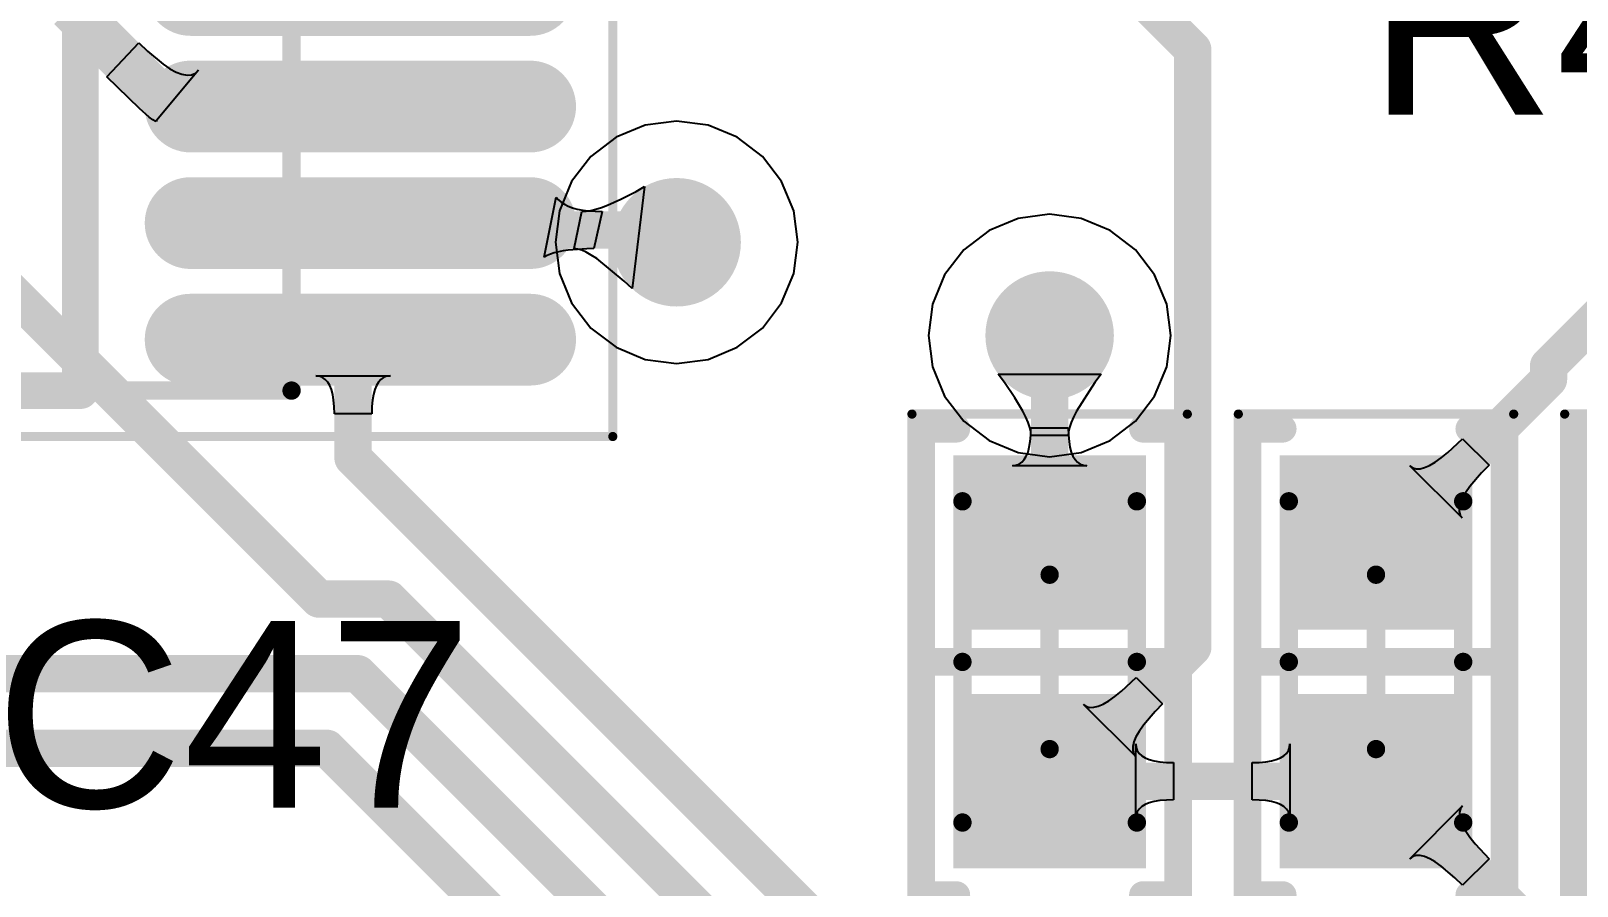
# Model space of a CAD drawing. Header units: inches. Extents: x -0.01 to 3.94, y -0.06 to 4.68.
# Drawn here: x 1.0815 to 1.4131, y 3.1219 to 3.3053 of the extents above; entities that cross this region are included whole.
import ezdxf

# ---------------------------------------------------------------- set-up
doc = ezdxf.new("R2010")
doc.units = ezdxf.units.IN
doc.header["$MEASUREMENT"] = 0
for name, color, linetype in [('Bottom Layer', 5, 'Continuous'), ('Int1 -GND)', 16, 'Continuous'), ('Int2 -PWR)', 76, 'Continuous'), ('Top 3D Body', 56, 'Continuous'), ('Top Courtyard', 56, 'Continuous'), ('Top Layer', 1, 'Continuous'), ('Top Overlay', 2, 'Continuous'), ('Top Paste', 8, 'Continuous'), ('Top Solder', 216, 'Continuous'), ('Via Holes', 16, 'Continuous')]:
    doc.layers.add(name, color=color, linetype=linetype)
doc.styles.add('Arial', font='', dxfattribs={"height": 0.2})
doc.styles.get('Arial').set_extended_font_data('Arial')

# ---------------------------------------------------------------- blocks, each defined once
blk = doc.blocks.new('517EE8A2_9FD8_4174_996D_BDBF76CA3EEB_425')
at = {"layer": 'Top Layer'}
h = blk.add_hatch(color=1, dxfattribs=at)
edge = h.paths.add_edge_path()
edge.add_arc((0.12992, -0.0375), 0.00787, 270, 450)
edge.add_line((0.12992, -0.02963), (0.05709, -0.02963))
edge.add_arc((0.05709, -0.0375), 0.00787, 90, 270)
edge.add_line((0.05709, -0.04537), (0.12992, -0.04537))
h = blk.add_hatch(color=1, dxfattribs=at)
edge = h.paths.add_edge_path()
edge.add_arc((0.12992, -0.0625), 0.00787, 270, 450)
edge.add_line((0.12992, -0.05463), (0.05709, -0.05463))
edge.add_arc((0.05709, -0.0625), 0.00787, 90, 270)
edge.add_line((0.05709, -0.07037), (0.12992, -0.07037))
h = blk.add_hatch(color=1, dxfattribs=at)
edge = h.paths.add_edge_path()
edge.add_arc((0.12992, -0.0875), 0.00787, 270, 450)
edge.add_line((0.12992, -0.07963), (0.05709, -0.07963))
edge.add_arc((0.05709, -0.0875), 0.00787, 90, 270)
edge.add_line((0.05709, -0.09537), (0.12992, -0.09537))
at = {"layer": 'Top Paste'}
h = blk.add_hatch(color=8, dxfattribs=at)
edge = h.paths.add_edge_path()
edge.add_arc((0.12992, -0.0375), 0.00787, 270, 450)
edge.add_line((0.12992, -0.02963), (0.05709, -0.02963))
edge.add_arc((0.05709, -0.0375), 0.00787, 90, 270)
edge.add_line((0.05709, -0.04537), (0.12992, -0.04537))
h = blk.add_hatch(color=8, dxfattribs=at)
edge = h.paths.add_edge_path()
edge.add_arc((0.12992, -0.0625), 0.00787, 270, 450)
edge.add_line((0.12992, -0.05463), (0.05709, -0.05463))
edge.add_arc((0.05709, -0.0625), 0.00787, 90, 270)
edge.add_line((0.05709, -0.07037), (0.12992, -0.07037))
h = blk.add_hatch(color=8, dxfattribs=at)
edge = h.paths.add_edge_path()
edge.add_arc((0.12992, -0.0875), 0.00787, 270, 450)
edge.add_line((0.12992, -0.07963), (0.05709, -0.07963))
edge.add_arc((0.05709, -0.0875), 0.00787, 90, 270)
edge.add_line((0.05709, -0.09537), (0.12992, -0.09537))
at = {"layer": 'Top Solder'}
h = blk.add_hatch(color=216, dxfattribs=at)
edge = h.paths.add_edge_path()
edge.add_arc((0.12992, -0.0125), 0.00984, 270, 450)
edge.add_line((0.12992, -0.00266), (0.05709, -0.00266))
edge.add_arc((0.05709, -0.0125), 0.00984, 90, 270)
edge.add_line((0.05709, -0.02234), (0.12992, -0.02234))
h = blk.add_hatch(color=216, dxfattribs=at)
edge = h.paths.add_edge_path()
edge.add_arc((0.12992, -0.0375), 0.00984, 270, 450)
edge.add_line((0.12992, -0.02766), (0.05709, -0.02766))
edge.add_arc((0.05709, -0.0375), 0.00984, 90, 270)
edge.add_line((0.05709, -0.04734), (0.12992, -0.04734))
h = blk.add_hatch(color=216, dxfattribs=at)
edge = h.paths.add_edge_path()
edge.add_arc((0.12992, -0.0625), 0.00984, 270, 450)
edge.add_line((0.12992, -0.05266), (0.05709, -0.05266))
edge.add_arc((0.05709, -0.0625), 0.00984, 90, 270)
edge.add_line((0.05709, -0.07234), (0.12992, -0.07234))
h = blk.add_hatch(color=216, dxfattribs=at)
edge = h.paths.add_edge_path()
edge.add_arc((0.12992, -0.0875), 0.00984, 270, 450)
edge.add_line((0.12992, -0.07766), (0.05709, -0.07766))
edge.add_arc((0.05709, -0.0875), 0.00984, 90, 270)
edge.add_line((0.05709, -0.09734), (0.12992, -0.09734))
at = {"layer": 'Top 3D Body'}
for points in [[(0.07874, -0.09842, 0.00394, 0.00394, 0), (0.07874, 0.09843, 0.00394, 0.00394, 0)], [(-0.07874, -0.09842, 0.00394, 0.00394, 0), (0.07874, -0.09842, 0.00394, 0.00394, 0)]]:
    blk.add_lwpolyline(points, format="xyseb", dxfattribs=at)
blk.add_lwpolyline([(0.07776, -0.09842, 0.00197, 0.00197, 1), (0.07972, -0.09842, 0.00197, 0.00197, 1)], format="xyseb", close=True, dxfattribs=at)
blk.add_lwpolyline([(0.07776, -0.09842, 0.00197, 0.00197, 1), (0.07972, -0.09842, 0.00197, 0.00197, 1)], format="xyseb", close=True, dxfattribs=at)
at = {"layer": 'Top Courtyard'}
for points in [[(0.14764, -0.10827, 0.00197, 0.00197, 0), (0.14764, 0.10827, 0.00197, 0.00197, 0)], [(-0.14764, -0.10827, 0.00197, 0.00197, 0), (0.14764, -0.10827, 0.00197, 0.00197, 0)]]:
    blk.add_lwpolyline(points, format="xyseb", dxfattribs=at)
blk.add_lwpolyline([(0.14715, -0.10827, 0.000984, 0.000984, 1), (0.14813, -0.10827, 0.000984, 0.000984, 1)], format="xyseb", close=True, dxfattribs=at)
blk.add_lwpolyline([(0.14715, -0.10827, 0.000984, 0.000984, 1), (0.14813, -0.10827, 0.000984, 0.000984, 1)], format="xyseb", close=True, dxfattribs=at)
at = {"layer": 'Top Overlay'}
for points in [[(0.03346, -0.09842, 0.00787, 0.00787, 0), (0.03346, 0.09843, 0.00787, 0.00787, 0)], [(-0.03347, -0.09842, 0.00787, 0.00787, 0), (0.03346, -0.09842, 0.00787, 0.00787, 0)]]:
    blk.add_lwpolyline(points, format="xyseb", dxfattribs=at)
blk.add_lwpolyline([(0.0315, -0.09842, 0.00394, 0.00394, 1), (0.03543, -0.09842, 0.00394, 0.00394, 1)], format="xyseb", close=True, dxfattribs=at)
blk.add_lwpolyline([(0.0315, -0.09842, 0.00394, 0.00394, 1), (0.03543, -0.09842, 0.00394, 0.00394, 1)], format="xyseb", close=True, dxfattribs=at)
blk = doc.blocks.new('RES_0603_1608_508')
at = {"layer": 'Top Layer'}
for points in [[(-0.04232, -0.0187), (-0.04232, 0.0187), (-0.00886, 0.0187), (-0.00886, -0.0187)], [(0.00886, -0.0187), (0.00886, 0.0187), (0.04232, 0.0187), (0.04232, -0.0187)]]:
    blk.add_hatch(color=1, dxfattribs=at).paths.add_polyline_path(points)
at = {"layer": 'Top Paste'}
for points in [[(-0.04232, -0.0187), (-0.04232, 0.0187), (-0.00886, 0.0187), (-0.00886, -0.0187)], [(0.00886, -0.0187), (0.00886, 0.0187), (0.04232, 0.0187), (0.04232, -0.0187)]]:
    blk.add_hatch(color=8, dxfattribs=at).paths.add_polyline_path(points)
at = {"layer": 'Top Solder'}
for points in [[(-0.04429, -0.02067), (-0.04429, 0.02067), (-0.00689, 0.02067), (-0.00689, -0.02067)], [(0.00689, -0.02067), (0.00689, 0.02067), (0.04429, 0.02067), (0.04429, -0.02067)]]:
    blk.add_hatch(color=216, dxfattribs=at).paths.add_polyline_path(points)
at = {"layer": 'Top 3D Body'}
for points in [[(0.03445, 0.0187, 0.00394, 0.00394, 0), (-0.03445, 0.0187, 0.00394, 0.00394, 0)], [(-0.03445, -0.0187, 0.00394, 0.00394, 0), (-0.03445, 0.0187, 0.00394, 0.00394, 0)], [(0.03445, -0.0187, 0.00394, 0.00394, 0), (0.03445, 0.0187, 0.00394, 0.00394, 0)], [(0.03445, -0.0187, 0.00394, 0.00394, 0), (-0.03445, -0.0187, 0.00394, 0.00394, 0)]]:
    blk.add_lwpolyline(points, format="xyseb", dxfattribs=at)
for points in [[(-0.03543, 0.0187, 0.00197, 0.00197, 1), (-0.03346, 0.0187, 0.00197, 0.00197, 1)], [(-0.03543, 0.0187, 0.00197, 0.00197, 1), (-0.03346, 0.0187, 0.00197, 0.00197, 1)], [(0.03346, 0.0187, 0.00197, 0.00197, 1), (0.03543, 0.0187, 0.00197, 0.00197, 1)], [(0.03346, 0.0187, 0.00197, 0.00197, 1), (0.03543, 0.0187, 0.00197, 0.00197, 1)], [(-0.03543, -0.0187, 0.00197, 0.00197, 1), (-0.03346, -0.0187, 0.00197, 0.00197, 1)], [(-0.03543, -0.0187, 0.00197, 0.00197, 1), (-0.03346, -0.0187, 0.00197, 0.00197, 1)], [(0.03346, -0.0187, 0.00197, 0.00197, 1), (0.03543, -0.0187, 0.00197, 0.00197, 1)], [(0.03346, -0.0187, 0.00197, 0.00197, 1), (0.03543, -0.0187, 0.00197, 0.00197, 1)]]:
    blk.add_lwpolyline(points, format="xyseb", close=True, dxfattribs=at)
at = {"layer": 'Top Courtyard'}
for points in [[(0.05315, 0.02953, 0.00197, 0.00197, 0), (-0.05315, 0.02953, 0.00197, 0.00197, 0)], [(-0.05315, -0.02953, 0.00197, 0.00197, 0), (-0.05315, 0.02953, 0.00197, 0.00197, 0)], [(0.05315, -0.02953, 0.00197, 0.00197, 0), (0.05315, 0.02953, 0.00197, 0.00197, 0)], [(0, -0.0187, 0.00394, 0.00394, 0), (0, 0.0187, 0.00394, 0.00394, 0)], [(0.0187, 0, 0.00394, 0.00394, 0), (-0.0187, 0, 0.00394, 0.00394, 0)], [(0.05315, -0.02953, 0.00197, 0.00197, 0), (-0.05315, -0.02953, 0.00197, 0.00197, 0)]]:
    blk.add_lwpolyline(points, format="xyseb", dxfattribs=at)
for points in [[(-0.05364, 0.02953, 0.000984, 0.000984, 1), (-0.05266, 0.02953, 0.000984, 0.000984, 1)], [(-0.05364, 0.02953, 0.000984, 0.000984, 1), (-0.05266, 0.02953, 0.000984, 0.000984, 1)], [(0.05266, 0.02953, 0.000984, 0.000984, 1), (0.05364, 0.02953, 0.000984, 0.000984, 1)], [(0.05266, 0.02953, 0.000984, 0.000984, 1), (0.05364, 0.02953, 0.000984, 0.000984, 1)], [(-0.00098, 0.0187, 0.00197, 0.00197, 1), (0.00098, 0.0187, 0.00197, 0.00197, 1)], [(-0.01968, 0, 0.00197, 0.00197, 1), (-0.01772, 0, 0.00197, 0.00197, 1)], [(0.01772, 0, 0.00197, 0.00197, 1), (0.01968, 0, 0.00197, 0.00197, 1)], [(-0.00098, -0.0187, 0.00197, 0.00197, 1), (0.00098, -0.0187, 0.00197, 0.00197, 1)], [(-0.05364, -0.02953, 0.000984, 0.000984, 1), (-0.05266, -0.02953, 0.000984, 0.000984, 1)], [(-0.05364, -0.02953, 0.000984, 0.000984, 1), (-0.05266, -0.02953, 0.000984, 0.000984, 1)], [(0.05266, -0.02953, 0.000984, 0.000984, 1), (0.05364, -0.02953, 0.000984, 0.000984, 1)], [(0.05266, -0.02953, 0.000984, 0.000984, 1), (0.05364, -0.02953, 0.000984, 0.000984, 1)]]:
    blk.add_lwpolyline(points, format="xyseb", close=True, dxfattribs=at)
at = {"layer": 'Top Overlay'}
for points in [[(0.05, 0.02756, 0.00591, 0.00591, 0), (-0.05, 0.02756, 0.00591, 0.00591, 0)], [(-0.05, 0.02, 0.00591, 0.00591, 0), (-0.05, 0.02756, 0.00591, 0.00591, 0)], [(0, -0.02756, 0.00591, 0.00591, 0), (0, 0.02756, 0.00591, 0.00591, 0)], [(0.05, 0.02, 0.00591, 0.00591, 0), (0.05, 0.02756, 0.00591, 0.00591, 0)], [(-0.05, -0.02756, 0.00591, 0.00591, 0), (-0.05, -0.02, 0.00591, 0.00591, 0)], [(0.05, -0.02756, 0.00591, 0.00591, 0), (0.05, -0.02, 0.00591, 0.00591, 0)], [(0.05, -0.02756, 0.00591, 0.00591, 0), (-0.05, -0.02756, 0.00591, 0.00591, 0)]]:
    blk.add_lwpolyline(points, format="xyseb", dxfattribs=at)
for points in [[(-0.05148, 0.02756, 0.00295, 0.00295, 1), (-0.04852, 0.02756, 0.00295, 0.00295, 1)], [(-0.05148, 0.02756, 0.00295, 0.00295, 1), (-0.04852, 0.02756, 0.00295, 0.00295, 1)], [(-0.00148, 0.02756, 0.00295, 0.00295, 1), (0.00148, 0.02756, 0.00295, 0.00295, 1)], [(0.04852, 0.02756, 0.00295, 0.00295, 1), (0.05148, 0.02756, 0.00295, 0.00295, 1)], [(0.04852, 0.02756, 0.00295, 0.00295, 1), (0.05148, 0.02756, 0.00295, 0.00295, 1)], [(-0.05148, 0.02, 0.00295, 0.00295, 1), (-0.04852, 0.02, 0.00295, 0.00295, 1)], [(0.04852, 0.02, 0.00295, 0.00295, 1), (0.05148, 0.02, 0.00295, 0.00295, 1)], [(-0.05148, -0.02, 0.00295, 0.00295, 1), (-0.04852, -0.02, 0.00295, 0.00295, 1)], [(0.04852, -0.02, 0.00295, 0.00295, 1), (0.05148, -0.02, 0.00295, 0.00295, 1)], [(-0.05148, -0.02756, 0.00295, 0.00295, 1), (-0.04852, -0.02756, 0.00295, 0.00295, 1)], [(-0.05148, -0.02756, 0.00295, 0.00295, 1), (-0.04852, -0.02756, 0.00295, 0.00295, 1)], [(-0.00148, -0.02756, 0.00295, 0.00295, 1), (0.00148, -0.02756, 0.00295, 0.00295, 1)], [(0.04852, -0.02756, 0.00295, 0.00295, 1), (0.05148, -0.02756, 0.00295, 0.00295, 1)], [(0.04852, -0.02756, 0.00295, 0.00295, 1), (0.05148, -0.02756, 0.00295, 0.00295, 1)]]:
    blk.add_lwpolyline(points, format="xyseb", close=True, dxfattribs=at)
blk = doc.blocks.new('RES_0603_1608_509')
at = {"layer": 'Top Layer'}
for points in [[(-0.04232, -0.0187), (-0.04232, 0.0187), (-0.00886, 0.0187), (-0.00886, -0.0187)], [(0.00886, -0.0187), (0.00886, 0.0187), (0.04232, 0.0187), (0.04232, -0.0187)]]:
    blk.add_hatch(color=1, dxfattribs=at).paths.add_polyline_path(points)
at = {"layer": 'Top Paste'}
for points in [[(-0.04232, -0.0187), (-0.04232, 0.0187), (-0.00886, 0.0187), (-0.00886, -0.0187)], [(0.00886, -0.0187), (0.00886, 0.0187), (0.04232, 0.0187), (0.04232, -0.0187)]]:
    blk.add_hatch(color=8, dxfattribs=at).paths.add_polyline_path(points)
at = {"layer": 'Top Solder'}
for points in [[(-0.04429, -0.02067), (-0.04429, 0.02067), (-0.00689, 0.02067), (-0.00689, -0.02067)], [(0.00689, -0.02067), (0.00689, 0.02067), (0.04429, 0.02067), (0.04429, -0.02067)]]:
    blk.add_hatch(color=216, dxfattribs=at).paths.add_polyline_path(points)
at = {"layer": 'Top 3D Body'}
for points in [[(0.03445, 0.0187, 0.00394, 0.00394, 0), (-0.03445, 0.0187, 0.00394, 0.00394, 0)], [(-0.03445, -0.0187, 0.00394, 0.00394, 0), (-0.03445, 0.0187, 0.00394, 0.00394, 0)], [(0.03445, -0.0187, 0.00394, 0.00394, 0), (0.03445, 0.0187, 0.00394, 0.00394, 0)], [(0.03445, -0.0187, 0.00394, 0.00394, 0), (-0.03445, -0.0187, 0.00394, 0.00394, 0)]]:
    blk.add_lwpolyline(points, format="xyseb", dxfattribs=at)
for points in [[(-0.03543, 0.0187, 0.00197, 0.00197, 1), (-0.03346, 0.0187, 0.00197, 0.00197, 1)], [(-0.03543, 0.0187, 0.00197, 0.00197, 1), (-0.03346, 0.0187, 0.00197, 0.00197, 1)], [(0.03346, 0.0187, 0.00197, 0.00197, 1), (0.03543, 0.0187, 0.00197, 0.00197, 1)], [(0.03346, 0.0187, 0.00197, 0.00197, 1), (0.03543, 0.0187, 0.00197, 0.00197, 1)], [(-0.03543, -0.0187, 0.00197, 0.00197, 1), (-0.03346, -0.0187, 0.00197, 0.00197, 1)], [(-0.03543, -0.0187, 0.00197, 0.00197, 1), (-0.03346, -0.0187, 0.00197, 0.00197, 1)], [(0.03346, -0.0187, 0.00197, 0.00197, 1), (0.03543, -0.0187, 0.00197, 0.00197, 1)], [(0.03346, -0.0187, 0.00197, 0.00197, 1), (0.03543, -0.0187, 0.00197, 0.00197, 1)]]:
    blk.add_lwpolyline(points, format="xyseb", close=True, dxfattribs=at)
at = {"layer": 'Top Courtyard'}
for points in [[(0.05315, 0.02953, 0.00197, 0.00197, 0), (-0.05315, 0.02953, 0.00197, 0.00197, 0)], [(-0.05315, -0.02953, 0.00197, 0.00197, 0), (-0.05315, 0.02953, 0.00197, 0.00197, 0)], [(0.05315, -0.02953, 0.00197, 0.00197, 0), (0.05315, 0.02953, 0.00197, 0.00197, 0)], [(0, -0.0187, 0.00394, 0.00394, 0), (0, 0.0187, 0.00394, 0.00394, 0)], [(0.0187, 0, 0.00394, 0.00394, 0), (-0.0187, 0, 0.00394, 0.00394, 0)], [(0.05315, -0.02953, 0.00197, 0.00197, 0), (-0.05315, -0.02953, 0.00197, 0.00197, 0)]]:
    blk.add_lwpolyline(points, format="xyseb", dxfattribs=at)
for points in [[(-0.05364, 0.02953, 0.000984, 0.000984, 1), (-0.05266, 0.02953, 0.000984, 0.000984, 1)], [(-0.05364, 0.02953, 0.000984, 0.000984, 1), (-0.05266, 0.02953, 0.000984, 0.000984, 1)], [(0.05266, 0.02953, 0.000984, 0.000984, 1), (0.05364, 0.02953, 0.000984, 0.000984, 1)], [(0.05266, 0.02953, 0.000984, 0.000984, 1), (0.05364, 0.02953, 0.000984, 0.000984, 1)], [(-0.00098, 0.0187, 0.00197, 0.00197, 1), (0.00098, 0.0187, 0.00197, 0.00197, 1)], [(-0.01968, 0, 0.00197, 0.00197, 1), (-0.01772, 0, 0.00197, 0.00197, 1)], [(0.01772, 0, 0.00197, 0.00197, 1), (0.01968, 0, 0.00197, 0.00197, 1)], [(-0.00098, -0.0187, 0.00197, 0.00197, 1), (0.00098, -0.0187, 0.00197, 0.00197, 1)], [(-0.05364, -0.02953, 0.000984, 0.000984, 1), (-0.05266, -0.02953, 0.000984, 0.000984, 1)], [(-0.05364, -0.02953, 0.000984, 0.000984, 1), (-0.05266, -0.02953, 0.000984, 0.000984, 1)], [(0.05266, -0.02953, 0.000984, 0.000984, 1), (0.05364, -0.02953, 0.000984, 0.000984, 1)], [(0.05266, -0.02953, 0.000984, 0.000984, 1), (0.05364, -0.02953, 0.000984, 0.000984, 1)]]:
    blk.add_lwpolyline(points, format="xyseb", close=True, dxfattribs=at)
at = {"layer": 'Top Overlay'}
for points in [[(0.05, 0.02756, 0.00591, 0.00591, 0), (-0.05, 0.02756, 0.00591, 0.00591, 0)], [(-0.05, 0.02, 0.00591, 0.00591, 0), (-0.05, 0.02756, 0.00591, 0.00591, 0)], [(0, -0.02756, 0.00591, 0.00591, 0), (0, 0.02756, 0.00591, 0.00591, 0)], [(0.05, 0.02, 0.00591, 0.00591, 0), (0.05, 0.02756, 0.00591, 0.00591, 0)], [(-0.05, -0.02756, 0.00591, 0.00591, 0), (-0.05, -0.02, 0.00591, 0.00591, 0)], [(0.05, -0.02756, 0.00591, 0.00591, 0), (0.05, -0.02, 0.00591, 0.00591, 0)], [(0.05, -0.02756, 0.00591, 0.00591, 0), (-0.05, -0.02756, 0.00591, 0.00591, 0)]]:
    blk.add_lwpolyline(points, format="xyseb", dxfattribs=at)
for points in [[(-0.05148, 0.02756, 0.00295, 0.00295, 1), (-0.04852, 0.02756, 0.00295, 0.00295, 1)], [(-0.05148, 0.02756, 0.00295, 0.00295, 1), (-0.04852, 0.02756, 0.00295, 0.00295, 1)], [(-0.00148, 0.02756, 0.00295, 0.00295, 1), (0.00148, 0.02756, 0.00295, 0.00295, 1)], [(0.04852, 0.02756, 0.00295, 0.00295, 1), (0.05148, 0.02756, 0.00295, 0.00295, 1)], [(0.04852, 0.02756, 0.00295, 0.00295, 1), (0.05148, 0.02756, 0.00295, 0.00295, 1)], [(-0.05148, 0.02, 0.00295, 0.00295, 1), (-0.04852, 0.02, 0.00295, 0.00295, 1)], [(0.04852, 0.02, 0.00295, 0.00295, 1), (0.05148, 0.02, 0.00295, 0.00295, 1)], [(-0.05148, -0.02, 0.00295, 0.00295, 1), (-0.04852, -0.02, 0.00295, 0.00295, 1)], [(0.04852, -0.02, 0.00295, 0.00295, 1), (0.05148, -0.02, 0.00295, 0.00295, 1)], [(-0.05148, -0.02756, 0.00295, 0.00295, 1), (-0.04852, -0.02756, 0.00295, 0.00295, 1)], [(-0.05148, -0.02756, 0.00295, 0.00295, 1), (-0.04852, -0.02756, 0.00295, 0.00295, 1)], [(-0.00148, -0.02756, 0.00295, 0.00295, 1), (0.00148, -0.02756, 0.00295, 0.00295, 1)], [(0.04852, -0.02756, 0.00295, 0.00295, 1), (0.05148, -0.02756, 0.00295, 0.00295, 1)], [(0.04852, -0.02756, 0.00295, 0.00295, 1), (0.05148, -0.02756, 0.00295, 0.00295, 1)]]:
    blk.add_lwpolyline(points, format="xyseb", close=True, dxfattribs=at)
blk = doc.blocks.new('RES_0603_1608_517')
at = {"layer": 'Top Layer'}
for points in [[(-0.04232, -0.0187), (-0.04232, 0.0187), (-0.00886, 0.0187), (-0.00886, -0.0187)], [(0.00886, -0.0187), (0.00886, 0.0187), (0.04232, 0.0187), (0.04232, -0.0187)]]:
    blk.add_hatch(color=1, dxfattribs=at).paths.add_polyline_path(points)
at = {"layer": 'Top Paste'}
for points in [[(-0.04232, -0.0187), (-0.04232, 0.0187), (-0.00886, 0.0187), (-0.00886, -0.0187)], [(0.00886, -0.0187), (0.00886, 0.0187), (0.04232, 0.0187), (0.04232, -0.0187)]]:
    blk.add_hatch(color=8, dxfattribs=at).paths.add_polyline_path(points)
at = {"layer": 'Top Solder'}
for points in [[(-0.04429, -0.02067), (-0.04429, 0.02067), (-0.00689, 0.02067), (-0.00689, -0.02067)], [(0.00689, -0.02067), (0.00689, 0.02067), (0.04429, 0.02067), (0.04429, -0.02067)]]:
    blk.add_hatch(color=216, dxfattribs=at).paths.add_polyline_path(points)
at = {"layer": 'Top 3D Body'}
for points in [[(-0.03445, 0.0187, 0.00394, 0.00394, 0), (0.03445, 0.0187, 0.00394, 0.00394, 0)], [(-0.03445, 0.0187, 0.00394, 0.00394, 0), (-0.03445, -0.0187, 0.00394, 0.00394, 0)], [(0.03445, 0.0187, 0.00394, 0.00394, 0), (0.03445, -0.0187, 0.00394, 0.00394, 0)], [(-0.03445, -0.0187, 0.00394, 0.00394, 0), (0.03445, -0.0187, 0.00394, 0.00394, 0)]]:
    blk.add_lwpolyline(points, format="xyseb", dxfattribs=at)
for points in [[(-0.03543, 0.0187, 0.00197, 0.00197, 1), (-0.03346, 0.0187, 0.00197, 0.00197, 1)], [(-0.03543, 0.0187, 0.00197, 0.00197, 1), (-0.03346, 0.0187, 0.00197, 0.00197, 1)], [(0.03346, 0.0187, 0.00197, 0.00197, 1), (0.03543, 0.0187, 0.00197, 0.00197, 1)], [(0.03346, 0.0187, 0.00197, 0.00197, 1), (0.03543, 0.0187, 0.00197, 0.00197, 1)], [(-0.03543, -0.0187, 0.00197, 0.00197, 1), (-0.03346, -0.0187, 0.00197, 0.00197, 1)], [(-0.03543, -0.0187, 0.00197, 0.00197, 1), (-0.03346, -0.0187, 0.00197, 0.00197, 1)], [(0.03346, -0.0187, 0.00197, 0.00197, 1), (0.03543, -0.0187, 0.00197, 0.00197, 1)], [(0.03346, -0.0187, 0.00197, 0.00197, 1), (0.03543, -0.0187, 0.00197, 0.00197, 1)]]:
    blk.add_lwpolyline(points, format="xyseb", close=True, dxfattribs=at)
at = {"layer": 'Top Courtyard'}
for points in [[(-0.05315, 0.02953, 0.00197, 0.00197, 0), (0.05315, 0.02953, 0.00197, 0.00197, 0)], [(-0.05315, 0.02953, 0.00197, 0.00197, 0), (-0.05315, -0.02953, 0.00197, 0.00197, 0)], [(0.05315, 0.02953, 0.00197, 0.00197, 0), (0.05315, -0.02953, 0.00197, 0.00197, 0)], [(0, 0.0187, 0.00394, 0.00394, 0), (0, -0.0187, 0.00394, 0.00394, 0)], [(-0.0187, 0, 0.00394, 0.00394, 0), (0.0187, 0, 0.00394, 0.00394, 0)], [(-0.05315, -0.02953, 0.00197, 0.00197, 0), (0.05315, -0.02953, 0.00197, 0.00197, 0)]]:
    blk.add_lwpolyline(points, format="xyseb", dxfattribs=at)
for points in [[(-0.05364, 0.02953, 0.000984, 0.000984, 1), (-0.05266, 0.02953, 0.000984, 0.000984, 1)], [(-0.05364, 0.02953, 0.000984, 0.000984, 1), (-0.05266, 0.02953, 0.000984, 0.000984, 1)], [(0.05266, 0.02953, 0.000984, 0.000984, 1), (0.05364, 0.02953, 0.000984, 0.000984, 1)], [(0.05266, 0.02953, 0.000984, 0.000984, 1), (0.05364, 0.02953, 0.000984, 0.000984, 1)], [(-0.00098, 0.0187, 0.00197, 0.00197, 1), (0.00098, 0.0187, 0.00197, 0.00197, 1)], [(-0.01968, 0, 0.00197, 0.00197, 1), (-0.01772, 0, 0.00197, 0.00197, 1)], [(0.01772, 0, 0.00197, 0.00197, 1), (0.01968, 0, 0.00197, 0.00197, 1)], [(-0.00098, -0.0187, 0.00197, 0.00197, 1), (0.00098, -0.0187, 0.00197, 0.00197, 1)], [(-0.05364, -0.02953, 0.000984, 0.000984, 1), (-0.05266, -0.02953, 0.000984, 0.000984, 1)], [(-0.05364, -0.02953, 0.000984, 0.000984, 1), (-0.05266, -0.02953, 0.000984, 0.000984, 1)], [(0.05266, -0.02953, 0.000984, 0.000984, 1), (0.05364, -0.02953, 0.000984, 0.000984, 1)], [(0.05266, -0.02953, 0.000984, 0.000984, 1), (0.05364, -0.02953, 0.000984, 0.000984, 1)]]:
    blk.add_lwpolyline(points, format="xyseb", close=True, dxfattribs=at)
at = {"layer": 'Top Overlay'}
for points in [[(-0.05, 0.02756, 0.00591, 0.00591, 0), (0.05, 0.02756, 0.00591, 0.00591, 0)], [(-0.05, 0.02756, 0.00591, 0.00591, 0), (-0.05, 0.02, 0.00591, 0.00591, 0)], [(0, 0.02756, 0.00591, 0.00591, 0), (0, -0.02756, 0.00591, 0.00591, 0)], [(0.05, 0.02756, 0.00591, 0.00591, 0), (0.05, 0.02, 0.00591, 0.00591, 0)], [(-0.05, -0.02, 0.00591, 0.00591, 0), (-0.05, -0.02756, 0.00591, 0.00591, 0)], [(0.05, -0.02, 0.00591, 0.00591, 0), (0.05, -0.02756, 0.00591, 0.00591, 0)], [(-0.05, -0.02756, 0.00591, 0.00591, 0), (0.05, -0.02756, 0.00591, 0.00591, 0)]]:
    blk.add_lwpolyline(points, format="xyseb", dxfattribs=at)
for points in [[(-0.05148, 0.02756, 0.00295, 0.00295, 1), (-0.04852, 0.02756, 0.00295, 0.00295, 1)], [(-0.05148, 0.02756, 0.00295, 0.00295, 1), (-0.04852, 0.02756, 0.00295, 0.00295, 1)], [(-0.00148, 0.02756, 0.00295, 0.00295, 1), (0.00148, 0.02756, 0.00295, 0.00295, 1)], [(0.04852, 0.02756, 0.00295, 0.00295, 1), (0.05148, 0.02756, 0.00295, 0.00295, 1)], [(0.04852, 0.02756, 0.00295, 0.00295, 1), (0.05148, 0.02756, 0.00295, 0.00295, 1)], [(-0.05148, 0.02, 0.00295, 0.00295, 1), (-0.04852, 0.02, 0.00295, 0.00295, 1)], [(0.04852, 0.02, 0.00295, 0.00295, 1), (0.05148, 0.02, 0.00295, 0.00295, 1)], [(-0.05148, -0.02, 0.00295, 0.00295, 1), (-0.04852, -0.02, 0.00295, 0.00295, 1)], [(0.04852, -0.02, 0.00295, 0.00295, 1), (0.05148, -0.02, 0.00295, 0.00295, 1)], [(-0.05148, -0.02756, 0.00295, 0.00295, 1), (-0.04852, -0.02756, 0.00295, 0.00295, 1)], [(-0.05148, -0.02756, 0.00295, 0.00295, 1), (-0.04852, -0.02756, 0.00295, 0.00295, 1)], [(-0.00148, -0.02756, 0.00295, 0.00295, 1), (0.00148, -0.02756, 0.00295, 0.00295, 1)], [(0.04852, -0.02756, 0.00295, 0.00295, 1), (0.05148, -0.02756, 0.00295, 0.00295, 1)], [(0.04852, -0.02756, 0.00295, 0.00295, 1), (0.05148, -0.02756, 0.00295, 0.00295, 1)]]:
    blk.add_lwpolyline(points, format="xyseb", close=True, dxfattribs=at)

msp = doc.modelspace()

# ---------------------------------------------------------------- hatches: boundary and pattern name
at = {"layer": 'Bottom Layer'}
h = msp.add_hatch(color=5, dxfattribs=at)
edge = h.paths.add_edge_path()
edge.add_arc((1.22, 3.26), 0.01378, 0, 360)
h = msp.add_hatch(color=5, dxfattribs=at)
edge = h.paths.add_edge_path()
edge.add_arc((1.3, 3.24), 0.01378, 0, 360)
at = {"layer": 'Int1 -GND)'}
h = msp.add_hatch(color=7, dxfattribs=at)
edge = h.paths.add_edge_path()
edge.add_arc((1.22, 3.26), 0.01378, 0, 360)
h = msp.add_hatch(color=7, dxfattribs=at)
edge = h.paths.add_edge_path()
edge.add_arc((1.3, 3.24), 0.01378, 0, 360)
at = {"layer": 'Int2 -PWR)'}
h = msp.add_hatch(color=7, dxfattribs=at)
edge = h.paths.add_edge_path()
edge.add_arc((1.22, 3.26), 0.01378, 0, 360)
h = msp.add_hatch(color=7, dxfattribs=at)
edge = h.paths.add_edge_path()
edge.add_arc((1.3, 3.24), 0.01378, 0, 360)
at = {"layer": 'Top Layer'}
h = msp.add_hatch(color=1, dxfattribs=at)
edge = h.paths.add_edge_path()
edge.add_arc((1.22, 3.26), 0.01378, 0, 360)
h = msp.add_hatch(color=1, dxfattribs=at)
edge = h.paths.add_edge_path()
edge.add_arc((1.3, 3.24), 0.01378, 0, 360)
at = {"layer": 'Via Holes'}
h = msp.add_hatch(color=7, dxfattribs=at)
edge = h.paths.add_edge_path()
edge.add_arc((1.22, 3.26), 0.00689, 0, 360)
h = msp.add_hatch(color=7, dxfattribs=at)
edge = h.paths.add_edge_path()
edge.add_arc((1.3, 3.24), 0.00689, 0, 360)

# ---------------------------------------------------------------- linework, layer by layer
at = {"layer": 'Int2 -PWR)'}
for p, q in [((1.21327, 3.28512), (1.207, 3.28252)), ((1.22, 3.286), (1.21327, 3.28512)), ((1.22673, 3.28512), (1.22, 3.286)), ((1.233, 3.28252), (1.22673, 3.28512)), ((1.207, 3.28252), (1.20161, 3.27839)), ((1.23839, 3.27839), (1.233, 3.28252)), ((1.20161, 3.27839), (1.19748, 3.273)), ((1.24252, 3.273), (1.23839, 3.27839)), ((1.19748, 3.273), (1.19488, 3.26673)), ((1.24512, 3.26673), (1.24252, 3.273)), ((1.19488, 3.26673), (1.194, 3.26)), ((1.246, 3.26), (1.24512, 3.26673)), ((1.29327, 3.26512), (1.287, 3.26252)), ((1.3, 3.266), (1.29327, 3.26512)), ((1.30673, 3.26512), (1.3, 3.266)), ((1.313, 3.26252), (1.30673, 3.26512)), ((1.194, 3.26), (1.19488, 3.25327)), ((1.24512, 3.25327), (1.246, 3.26)), ((1.287, 3.26252), (1.28161, 3.25839)), ((1.31839, 3.25839), (1.313, 3.26252)), ((1.28161, 3.25839), (1.27748, 3.253)), ((1.32252, 3.253), (1.31839, 3.25839)), ((1.19488, 3.25327), (1.19748, 3.247)), ((1.24252, 3.247), (1.24512, 3.25327)), ((1.27748, 3.253), (1.27488, 3.24673)), ((1.32512, 3.24673), (1.32252, 3.253)), ((1.19748, 3.247), (1.20161, 3.24161)), ((1.23839, 3.24161), (1.24252, 3.247)), ((1.27488, 3.24673), (1.274, 3.24)), ((1.326, 3.24), (1.32512, 3.24673)), ((1.20161, 3.24161), (1.207, 3.23748)), ((1.233, 3.23748), (1.23839, 3.24161)), ((1.274, 3.24), (1.27488, 3.23327)), ((1.32512, 3.23327), (1.326, 3.24)), ((1.207, 3.23748), (1.21327, 3.23488)), ((1.22673, 3.23488), (1.233, 3.23748)), ((1.21327, 3.23488), (1.22, 3.234)), ((1.22, 3.234), (1.22673, 3.23488)), ((1.27488, 3.23327), (1.27748, 3.227)), ((1.32252, 3.227), (1.32512, 3.23327)), ((1.27748, 3.227), (1.28161, 3.22161)), ((1.31839, 3.22161), (1.32252, 3.227)), ((1.28161, 3.22161), (1.287, 3.21748)), ((1.313, 3.21748), (1.31839, 3.22161)), ((1.287, 3.21748), (1.29327, 3.21488)), ((1.30673, 3.21488), (1.313, 3.21748)), ((1.29327, 3.21488), (1.3, 3.214)), ((1.3, 3.214), (1.30673, 3.21488))]:
    msp.add_line(p, q, dxfattribs=at)
at = {"layer": 'Top Layer'}
for p, q in [((1.0978, 3.29547), (1.10462, 3.3028)), ((1.10462, 3.3028), (1.10649, 3.30099)), ((1.10649, 3.30099), (1.10984, 3.2982)), ((1.11746, 3.2969), (1.10844, 3.28609)), ((1.10984, 3.2982), (1.11132, 3.2972)), ((1.11132, 3.2972), (1.11267, 3.29648)), ((1.11267, 3.29648), (1.11389, 3.29602)), ((1.11677, 3.29628), (1.11746, 3.2969)), ((1.10476, 3.28871), (1.0978, 3.29547)), ((1.11389, 3.29602), (1.11498, 3.29584)), ((1.11498, 3.29584), (1.11594, 3.29592)), ((1.11594, 3.29592), (1.11677, 3.29628)), ((1.10689, 3.28683), (1.10476, 3.28871)), ((1.10762, 3.28627), (1.10689, 3.28683)), ((1.10812, 3.28596), (1.10762, 3.28627)), ((1.10839, 3.2859), (1.10812, 3.28596)), ((1.10844, 3.28609), (1.10839, 3.2859)), ((1.20804, 3.26923), (1.21132, 3.27092)), ((1.2131, 3.27193), (1.21046, 3.25005)), ((1.21132, 3.27092), (1.2131, 3.27193)), ((1.19161, 3.25681), (1.19417, 3.2697)), ((1.19417, 3.2697), (1.19464, 3.26912)), ((1.19464, 3.26912), (1.19522, 3.2686)), ((1.19522, 3.2686), (1.19592, 3.26814)), ((1.19592, 3.26814), (1.19673, 3.26774)), ((1.19673, 3.26774), (1.19765, 3.2674)), ((1.19765, 3.2674), (1.19869, 3.26712)), ((1.19802, 3.25863), (1.19965, 3.26663)), ((1.19869, 3.26712), (1.19985, 3.26691)), ((1.19965, 3.26663), (1.20056, 3.26668)), ((1.19985, 3.26691), (1.20111, 3.26675)), ((1.20056, 3.26668), (1.20156, 3.26684)), ((1.20111, 3.26675), (1.20249, 3.26666)), ((1.20156, 3.26684), (1.20266, 3.26711)), ((1.20399, 3.26663), (1.20225, 3.25863)), ((1.20249, 3.26666), (1.20399, 3.26663)), ((1.20266, 3.26711), (1.20386, 3.26748)), ((1.20386, 3.26748), (1.20516, 3.26796)), ((1.20516, 3.26796), (1.20804, 3.26923)), ((1.19221, 3.25716), (1.19161, 3.25681)), ((1.19291, 3.25747), (1.19221, 3.25716)), ((1.19371, 3.25774), (1.19291, 3.25747)), ((1.19563, 3.25818), (1.19371, 3.25774)), ((1.19675, 3.25834), (1.19563, 3.25818)), ((1.20072, 3.25861), (1.19675, 3.25834)), ((1.19877, 3.25855), (1.19802, 3.25863)), ((1.19964, 3.25829), (1.19877, 3.25855)), ((1.20061, 3.25786), (1.19964, 3.25829)), ((1.20169, 3.25726), (1.20061, 3.25786)), ((1.20225, 3.25863), (1.20072, 3.25861)), ((1.20288, 3.25649), (1.20169, 3.25726)), ((1.20873, 3.25168), (1.20288, 3.25649)), ((1.21046, 3.25005), (1.20873, 3.25168)), ((1.14335, 3.23125), (1.14259, 3.23133)), ((1.14259, 3.23133), (1.15859, 3.23133)), ((1.14403, 3.231), (1.14335, 3.23125)), ((1.14463, 3.2306), (1.14403, 3.231)), ((1.14515, 3.23003), (1.14463, 3.2306)), ((1.15655, 3.2306), (1.15603, 3.23003)), ((1.15715, 3.231), (1.15655, 3.2306)), ((1.15783, 3.23125), (1.15715, 3.231)), ((1.15859, 3.23133), (1.15783, 3.23125)), ((1.29031, 3.22991), (1.28898, 3.23173)), ((1.28898, 3.23173), (1.31102, 3.23173)), ((1.31102, 3.23173), (1.30968, 3.22991)), ((1.14559, 3.2293), (1.14515, 3.23003)), ((1.14595, 3.2284), (1.14559, 3.2293)), ((1.14623, 3.22735), (1.14595, 3.2284)), ((1.14643, 3.22613), (1.14623, 3.22735)), ((1.15495, 3.22735), (1.15475, 3.22613)), ((1.15523, 3.2284), (1.15495, 3.22735)), ((1.15559, 3.2293), (1.15523, 3.2284)), ((1.15603, 3.23003), (1.15559, 3.2293)), ((1.29256, 3.22661), (1.29031, 3.22991)), ((1.30968, 3.22991), (1.30575, 3.22376)), ((1.14655, 3.22475), (1.14643, 3.22613)), ((1.14659, 3.22321), (1.14655, 3.22475)), ((1.15463, 3.22475), (1.15459, 3.22321)), ((1.15475, 3.22613), (1.15463, 3.22475)), ((1.29425, 3.22376), (1.29256, 3.22661)), ((1.29488, 3.22249), (1.29425, 3.22376)), ((1.30575, 3.22376), (1.30512, 3.22249)), ((1.15459, 3.22321), (1.14659, 3.22321)), ((1.29537, 3.22134), (1.29488, 3.22249)), ((1.29572, 3.2203), (1.29537, 3.22134)), ((1.29593, 3.21937), (1.29572, 3.2203)), ((1.29596, 3.21866), (1.296, 3.2202)), ((1.296, 3.2202), (1.304, 3.2202)), ((1.304, 3.2202), (1.30404, 3.21866)), ((1.30428, 3.2203), (1.30407, 3.21937)), ((1.30463, 3.22134), (1.30428, 3.2203)), ((1.30512, 3.22249), (1.30463, 3.22134)), ((1.29564, 3.21606), (1.29584, 3.21728)), ((1.29584, 3.21728), (1.29596, 3.21866)), ((1.296, 3.21855), (1.29593, 3.21937)), ((1.304, 3.21855), (1.296, 3.21855)), ((1.30407, 3.21937), (1.304, 3.21855)), ((1.30404, 3.21866), (1.30416, 3.21728)), ((1.30416, 3.21728), (1.30436, 3.21606)), ((1.38539, 3.21489), (1.38858, 3.21786)), ((1.38858, 3.21786), (1.39424, 3.2122)), ((1.29456, 3.21338), (1.295, 3.21411)), ((1.295, 3.21411), (1.29536, 3.21501)), ((1.29536, 3.21501), (1.29564, 3.21606)), ((1.30436, 3.21606), (1.30464, 3.21501)), ((1.30464, 3.21501), (1.305, 3.21411)), ((1.305, 3.21411), (1.30544, 3.21338)), ((1.38267, 3.21283), (1.38397, 3.21375)), ((1.38397, 3.21375), (1.38539, 3.21489)), ((1.292, 3.21208), (1.29276, 3.21216)), ((1.308, 3.21208), (1.292, 3.21208)), ((1.29276, 3.21216), (1.29344, 3.21241)), ((1.29344, 3.21241), (1.29404, 3.21281)), ((1.29404, 3.21281), (1.29456, 3.21338)), ((1.30544, 3.21338), (1.30596, 3.21281)), ((1.30596, 3.21281), (1.30656, 3.21241)), ((1.30656, 3.21241), (1.30724, 3.21216)), ((1.30724, 3.21216), (1.308, 3.21208)), ((1.38846, 3.20089), (1.37727, 3.21208)), ((1.37727, 3.21208), (1.37788, 3.21164)), ((1.37788, 3.21164), (1.37861, 3.21143)), ((1.37861, 3.21143), (1.37945, 3.21144)), ((1.37945, 3.21144), (1.38041, 3.21168)), ((1.38041, 3.21168), (1.38148, 3.21214)), ((1.38148, 3.21214), (1.38267, 3.21283)), ((1.39264, 3.21055), (1.39013, 3.2076)), ((1.39424, 3.2122), (1.39264, 3.21055)), ((1.39013, 3.2076), (1.38921, 3.20629)), ((1.38806, 3.20403), (1.38782, 3.20307)), ((1.38852, 3.2051), (1.38806, 3.20403)), ((1.38921, 3.20629), (1.38852, 3.2051)), ((1.38782, 3.20307), (1.38781, 3.20223)), ((1.38781, 3.20223), (1.38802, 3.2015)), ((1.38802, 3.2015), (1.38846, 3.20089)), ((1.31539, 3.16371), (1.31858, 3.16668)), ((1.31858, 3.16668), (1.32424, 3.16102)), ((1.31846, 3.14971), (1.30727, 3.1609)), ((1.30727, 3.1609), (1.30788, 3.16046)), ((1.30788, 3.16046), (1.30861, 3.16025)), ((1.30945, 3.16026), (1.31041, 3.1605)), ((1.31041, 3.1605), (1.31148, 3.16096)), ((1.31148, 3.16096), (1.31267, 3.16165)), ((1.31267, 3.16165), (1.31397, 3.16257)), ((1.31397, 3.16257), (1.31539, 3.16371)), ((1.32424, 3.16102), (1.32264, 3.15937)), ((1.30861, 3.16025), (1.30945, 3.16026)), ((1.32264, 3.15937), (1.32013, 3.15642)), ((1.31852, 3.15392), (1.31806, 3.15285)), ((1.31921, 3.15511), (1.31852, 3.15392)), ((1.32013, 3.15642), (1.31921, 3.15511)), ((1.31782, 3.15189), (1.31781, 3.15105)), ((1.31781, 3.15105), (1.31802, 3.15032)), ((1.31806, 3.15285), (1.31782, 3.15189)), ((1.31846, 3.13641), (1.31846, 3.15241)), ((1.31846, 3.15241), (1.31854, 3.15165)), ((1.31854, 3.15165), (1.31879, 3.15097)), ((1.31879, 3.15097), (1.31919, 3.15037)), ((1.35081, 3.15037), (1.35121, 3.15097)), ((1.35121, 3.15097), (1.35146, 3.15165)), ((1.35146, 3.15165), (1.35154, 3.15241)), ((1.35154, 3.15241), (1.35154, 3.13641)), ((1.31802, 3.15032), (1.31846, 3.14971)), ((1.31919, 3.15037), (1.31976, 3.14985)), ((1.31976, 3.14985), (1.32049, 3.14941)), ((1.32049, 3.14941), (1.32138, 3.14905)), ((1.32138, 3.14905), (1.32244, 3.14877)), ((1.32244, 3.14877), (1.32366, 3.14857)), ((1.32366, 3.14857), (1.32504, 3.14845)), ((1.32504, 3.14845), (1.32658, 3.14841)), ((1.32658, 3.14841), (1.32658, 3.14041)), ((1.34342, 3.14841), (1.34496, 3.14845)), ((1.34342, 3.14041), (1.34342, 3.14841)), ((1.34496, 3.14845), (1.34634, 3.14857)), ((1.34634, 3.14857), (1.34756, 3.14877)), ((1.34756, 3.14877), (1.34862, 3.14905)), ((1.34862, 3.14905), (1.34951, 3.14941)), ((1.34951, 3.14941), (1.35024, 3.14985)), ((1.35024, 3.14985), (1.35081, 3.15037)), ((1.31879, 3.13785), (1.31854, 3.13717)), ((1.31919, 3.13845), (1.31879, 3.13785)), ((1.31976, 3.13897), (1.31919, 3.13845)), ((1.32049, 3.13941), (1.31976, 3.13897)), ((1.32138, 3.13977), (1.32049, 3.13941)), ((1.32244, 3.14005), (1.32138, 3.13977)), ((1.32366, 3.14025), (1.32244, 3.14005)), ((1.32504, 3.14037), (1.32366, 3.14025)), ((1.32658, 3.14041), (1.32504, 3.14037)), ((1.34496, 3.14037), (1.34342, 3.14041)), ((1.34634, 3.14025), (1.34496, 3.14037)), ((1.34756, 3.14005), (1.34634, 3.14025)), ((1.34862, 3.13977), (1.34756, 3.14005)), ((1.34951, 3.13941), (1.34862, 3.13977)), ((1.35024, 3.13897), (1.34951, 3.13941)), ((1.35081, 3.13845), (1.35024, 3.13897)), ((1.35121, 3.13785), (1.35081, 3.13845)), ((1.35146, 3.13717), (1.35121, 3.13785)), ((1.37727, 3.1278), (1.38858, 3.13911)), ((1.38813, 3.13849), (1.3879, 3.13775)), ((1.3879, 3.13775), (1.3879, 3.13691)), ((1.38858, 3.13911), (1.38813, 3.13849)), ((1.31854, 3.13717), (1.31846, 3.13641)), ((1.35154, 3.13641), (1.35146, 3.13717)), ((1.3879, 3.13691), (1.38813, 3.13594)), ((1.38813, 3.13594), (1.38858, 3.13487)), ((1.38858, 3.13487), (1.38926, 3.13368)), ((1.38926, 3.13368), (1.39016, 3.13238)), ((1.39016, 3.13238), (1.3913, 3.13097)), ((1.3913, 3.13097), (1.39424, 3.1278)), ((1.37789, 3.12825), (1.37727, 3.1278)), ((1.37862, 3.12848), (1.37789, 3.12825)), ((1.37947, 3.12848), (1.37862, 3.12848)), ((1.38043, 3.12825), (1.37947, 3.12848)), ((1.38151, 3.1278), (1.38043, 3.12825)), ((1.3827, 3.12712), (1.38151, 3.1278)), ((1.39424, 3.1278), (1.38858, 3.12214)), ((1.384, 3.12621), (1.3827, 3.12712)), ((1.38694, 3.12372), (1.384, 3.12621)), ((1.38858, 3.12214), (1.38694, 3.12372))]:
    msp.add_line(p, q, dxfattribs=at)
for points in [[(1.2793, 3.35271, 0.008, 0.008, 0), (1.3307, 3.30131, 0.008, 0.008, 0)], [(1.09, 3.31034, 0.01, 0.01, 0), (1.11123, 3.28911, 0.01, 0.01, 0)], [(1.3307, 3.17314, 0.008, 0.008, 0), (1.3307, 3.30131, 0.008, 0.008, 0)], [(1.11123, 3.28911, 0.01, 0.01, 0), (1.15217, 3.28911, 0.01, 0.01, 0)], [(1.06264, 3.26411, 0.008, 0.008, 0), (1.14329, 3.18347, 0.008, 0.008, 0)], [(1.15217, 3.26411, 0.008, 0.008, 0), (1.15365, 3.26263, 0.008, 0.008, 0)], [(1.15365, 3.26263, 0.008, 0.008, 0), (1.21737, 3.26263, 0.008, 0.008, 0)], [(1.21737, 3.26263, 0.008, 0.008, 0), (1.22, 3.26, 0.008, 0.008, 0)], [(1.40701, 3.23347, 0.008, 0.008, 0), (1.42932, 3.25578, 0.008, 0.008, 0)], [(1.3, 3.19559, 0.008, 0.008, 0), (1.3, 3.24, 0.008, 0.008, 0)], [(1.15059, 3.23753, 0.008, 0.008, 0), (1.15217, 3.23911, 0.008, 0.008, 0)], [(1.15059, 3.21375, 0.008, 0.008, 0), (1.15059, 3.23753, 0.008, 0.008, 0)], [(1.40701, 3.23063, 0.008, 0.008, 0), (1.40701, 3.23347, 0.008, 0.008, 0)], [(1.37197, 3.19559, 0.008, 0.008, 0), (1.40701, 3.23063, 0.008, 0.008, 0)], [(1.15059, 3.21375, 0.008, 0.008, 0), (1.25378, 3.11056, 0.008, 0.008, 0)], [(1.37, 3.19559, 0.008, 0.008, 0), (1.37197, 3.19559, 0.008, 0.008, 0)], [(1.14329, 3.18347, 0.008, 0.008, 0), (1.15824, 3.18347, 0.008, 0.008, 0)], [(1.15824, 3.18347, 0.008, 0.008, 0), (1.23778, 3.10393, 0.008, 0.008, 0)], [(1.30197, 3.14441, 0.008, 0.008, 0), (1.3307, 3.17314, 0.008, 0.008, 0)], [(1.07322, 3.16747, 0.008, 0.008, 0), (1.15162, 3.16747, 0.008, 0.008, 0)], [(1.15162, 3.16747, 0.008, 0.008, 0), (1.22178, 3.09731, 0.008, 0.008, 0)], [(0.98828, 3.15147, 0.008, 0.008, 0), (1.14499, 3.15147, 0.008, 0.008, 0)], [(1.14499, 3.15147, 0.008, 0.008, 0), (1.20578, 3.09068, 0.008, 0.008, 0)], [(1.3, 3.14441, 0.008, 0.008, 0), (1.30197, 3.14441, 0.008, 0.008, 0)], [(1.30197, 3.14441, 0.008, 0.008, 0), (1.37, 3.14441, 0.008, 0.008, 0)], [(1.37, 3.14441, 0.008, 0.008, 0), (1.37197, 3.14441, 0.008, 0.008, 0)], [(1.37197, 3.14441, 0.008, 0.008, 0), (1.4226, 3.09378, 0.008, 0.008, 0)]]:
    msp.add_lwpolyline(points, format="xyseb", dxfattribs=at)
for points in [[(1.3287, 3.30131, 0.004, 0.004, 1), (1.3327, 3.30131, 0.004, 0.004, 1)], [(1.3287, 3.30131, 0.004, 0.004, 1), (1.3327, 3.30131, 0.004, 0.004, 1)], [(1.10873, 3.28911, 0.005, 0.005, 1), (1.11373, 3.28911, 0.005, 0.005, 1)], [(1.10873, 3.28911, 0.005, 0.005, 1), (1.11373, 3.28911, 0.005, 0.005, 1)], [(1.14967, 3.28911, 0.005, 0.005, 1), (1.15467, 3.28911, 0.005, 0.005, 1)], [(1.15017, 3.26411, 0.004, 0.004, 1), (1.15417, 3.26411, 0.004, 0.004, 1)], [(1.15165, 3.26263, 0.004, 0.004, 1), (1.15565, 3.26263, 0.004, 0.004, 1)], [(1.15165, 3.26263, 0.004, 0.004, 1), (1.15565, 3.26263, 0.004, 0.004, 1)], [(1.21537, 3.26263, 0.004, 0.004, 1), (1.21937, 3.26263, 0.004, 0.004, 1)], [(1.21537, 3.26263, 0.004, 0.004, 1), (1.21937, 3.26263, 0.004, 0.004, 1)], [(1.218, 3.26, 0.004, 0.004, 1), (1.222, 3.26, 0.004, 0.004, 1)], [(1.298, 3.24, 0.004, 0.004, 1), (1.302, 3.24, 0.004, 0.004, 1)], [(1.14859, 3.23753, 0.004, 0.004, 1), (1.15259, 3.23753, 0.004, 0.004, 1)], [(1.14859, 3.23753, 0.004, 0.004, 1), (1.15259, 3.23753, 0.004, 0.004, 1)], [(1.15017, 3.23911, 0.004, 0.004, 1), (1.15417, 3.23911, 0.004, 0.004, 1)], [(1.40501, 3.23347, 0.004, 0.004, 1), (1.40901, 3.23347, 0.004, 0.004, 1)], [(1.40501, 3.23347, 0.004, 0.004, 1), (1.40901, 3.23347, 0.004, 0.004, 1)], [(1.40501, 3.23063, 0.004, 0.004, 1), (1.40901, 3.23063, 0.004, 0.004, 1)], [(1.40501, 3.23063, 0.004, 0.004, 1), (1.40901, 3.23063, 0.004, 0.004, 1)], [(1.14859, 3.21375, 0.004, 0.004, 1), (1.15259, 3.21375, 0.004, 0.004, 1)], [(1.14859, 3.21375, 0.004, 0.004, 1), (1.15259, 3.21375, 0.004, 0.004, 1)], [(1.298, 3.19559, 0.004, 0.004, 1), (1.302, 3.19559, 0.004, 0.004, 1)], [(1.368, 3.19559, 0.004, 0.004, 1), (1.372, 3.19559, 0.004, 0.004, 1)], [(1.36997, 3.19559, 0.004, 0.004, 1), (1.37397, 3.19559, 0.004, 0.004, 1)], [(1.36997, 3.19559, 0.004, 0.004, 1), (1.37397, 3.19559, 0.004, 0.004, 1)], [(1.14129, 3.18347, 0.004, 0.004, 1), (1.14529, 3.18347, 0.004, 0.004, 1)], [(1.14129, 3.18347, 0.004, 0.004, 1), (1.14529, 3.18347, 0.004, 0.004, 1)], [(1.15624, 3.18347, 0.004, 0.004, 1), (1.16024, 3.18347, 0.004, 0.004, 1)], [(1.15624, 3.18347, 0.004, 0.004, 1), (1.16024, 3.18347, 0.004, 0.004, 1)], [(1.3287, 3.17314, 0.004, 0.004, 1), (1.3327, 3.17314, 0.004, 0.004, 1)], [(1.3287, 3.17314, 0.004, 0.004, 1), (1.3327, 3.17314, 0.004, 0.004, 1)], [(1.14962, 3.16747, 0.004, 0.004, 1), (1.15362, 3.16747, 0.004, 0.004, 1)], [(1.14962, 3.16747, 0.004, 0.004, 1), (1.15362, 3.16747, 0.004, 0.004, 1)], [(1.14299, 3.15147, 0.004, 0.004, 1), (1.14699, 3.15147, 0.004, 0.004, 1)], [(1.14299, 3.15147, 0.004, 0.004, 1), (1.14699, 3.15147, 0.004, 0.004, 1)], [(1.298, 3.14441, 0.004, 0.004, 1), (1.302, 3.14441, 0.004, 0.004, 1)], [(1.29997, 3.14441, 0.004, 0.004, 1), (1.30397, 3.14441, 0.004, 0.004, 1)], [(1.29997, 3.14441, 0.004, 0.004, 1), (1.30397, 3.14441, 0.004, 0.004, 1)], [(1.29997, 3.14441, 0.004, 0.004, 1), (1.30397, 3.14441, 0.004, 0.004, 1)], [(1.368, 3.14441, 0.004, 0.004, 1), (1.372, 3.14441, 0.004, 0.004, 1)], [(1.368, 3.14441, 0.004, 0.004, 1), (1.372, 3.14441, 0.004, 0.004, 1)], [(1.36997, 3.14441, 0.004, 0.004, 1), (1.37397, 3.14441, 0.004, 0.004, 1)], [(1.36997, 3.14441, 0.004, 0.004, 1), (1.37397, 3.14441, 0.004, 0.004, 1)]]:
    msp.add_lwpolyline(points, format="xyseb", close=True, dxfattribs=at)

# ---------------------------------------------------------------- block references
msp.add_blockref('517EE8A2_9FD8_4174_996D_BDBF76CA3EEB_425', (1.05866, 3.32661))
for name, p, rotation in [('RES_0603_1608_509', (1.3, 3.17), 270), ('RES_0603_1608_508', (1.37, 3.17), 270), ('RES_0603_1608_517', (1.44, 3.17), 90)]:
    msp.add_blockref(name, p, dxfattribs=dict(rotation=rotation))

# ---------------------------------------------------------------- texts
at = {"layer": 'Top Overlay', "style": 'Arial'}
for s, p in [('R42', (1.36811, 3.2874)), ('C47', (1.07375, 3.13874))]:
    msp.add_text(s, height=0.04, dxfattribs=at).set_placement(p)

doc.saveas('drawing.dxf')
